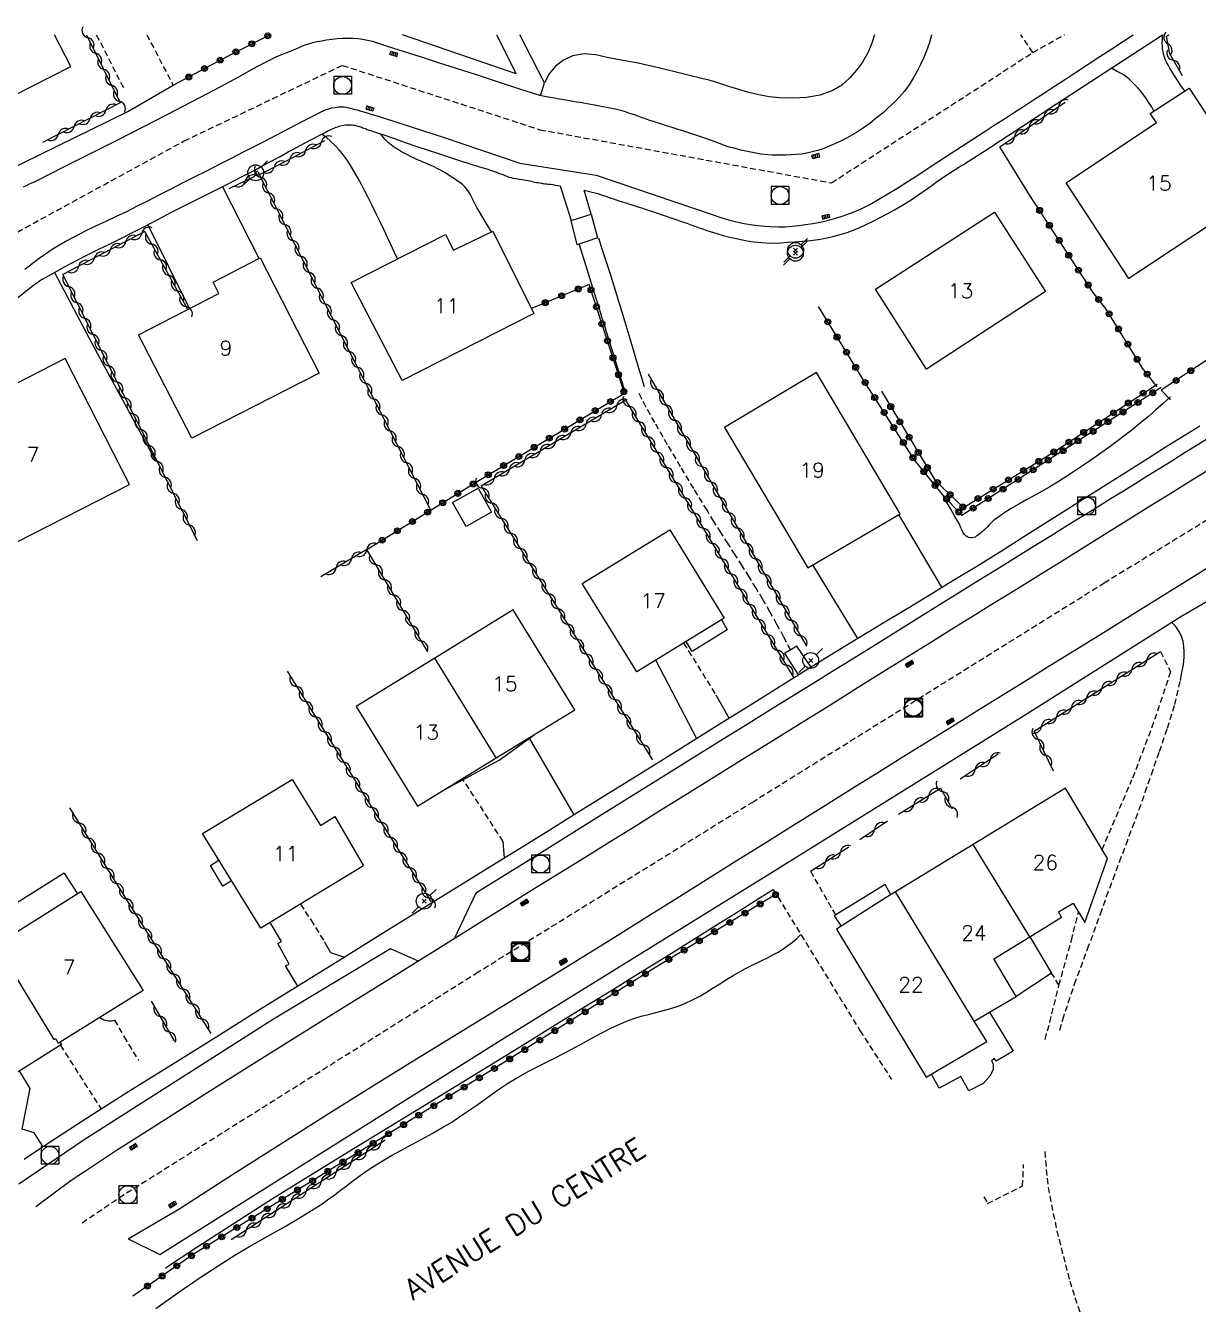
# Model space of a CAD drawing. Header units: millimetres. Extents: x 255999 to 257000, y 144000 to 145001.
# Drawn here: x 256298.5 to 256397.2, y 144893 to 145000.8 of the extents above; entities that cross this region are included whole.
import ezdxf
from ezdxf.enums import TextEntityAlignment as Align

# ---------------------------------------------------------------- set-up
doc = ezdxf.new("R2010")
doc.units = ezdxf.units.MM
doc.linetypes.add('DASHED', pattern=[0.75, 0.5, -0.25])
doc.layers.get('0').update_dxf_attribs({"linetype": 'CONTINUOUS'})
for name, color, linetype in [('W0001', 6, 'DASHED'), ('W0006', 2, 'CONTINUOUS'), ('W0008', 7, 'CONTINUOUS'), ('W0014', 7, 'CONTINUOUS'), ('W0017', 7, 'CONTINUOUS'), ('W0070', 7, 'DASHED'), ('W0071', 7, 'CONTINUOUS'), ('W0101', 7, 'CONTINUOUS'), ('W0104', 1, 'CONTINUOUS'), ('W0105', 7, 'CONTINUOUS'), ('W0112', 1, 'DASHED'), ('W0211', 2, 'CONTINUOUS'), ('W0214', 2, 'CONTINUOUS'), ('W0310', 3, 'CONTINUOUS'), ('W0322', 7, 'CONTINUOUS'), ('W0323', 7, 'CONTINUOUS'), ('W0333', 7, 'CONTINUOUS'), ('W0401', 7, 'CONTINUOUS'), ('W0420', 7, 'CONTINUOUS'), ('W0473', 7, 'CONTINUOUS'), ('W0989', 7, 'CONTINUOUS'), ('W0991', 7, 'CONTINUOUS'), ('W1102', 7, 'CONTINUOUS')]:
    doc.layers.add(name, color=color, linetype=linetype)
doc.styles.get("Standard").update_dxf_attribs({"font": 'romans.shx', "width": 0.85})

# ---------------------------------------------------------------- blocks, each defined once
blk = doc.blocks.new('T420')
for p, q in [((0.75, 0.75), (-0.75, 0.75)), ((-0.75, 0.75), (-0.75, -0.75)), ((0.75, 0.75), (0.75, -0.75)), ((0.75, -0.75), (-0.75, -0.75))]:
    blk.add_line(p, q)
blk.add_ellipse((0, 0), major_axis=(-0.53, 0.53), ratio=1, start_param=3.926991, end_param=10.210176)
blk = doc.blocks.new('T401')
for p, q in [((-0.3, 0.3), (0, 0.3)), ((-0.3, -0.25), (-0.3, 0.3)), ((-0.3, 0.15), (0, 0.15)), ((-0.3, 0), (0, 0)), ((0, 0.3), (0, -0.25)), ((-0.3, -0.15), (0, -0.15)), ((-0.3, -0.25), (-0.3, -0.3)), ((-0.3, -0.3), (0, -0.3)), ((0, -0.3), (0, -0.25))]:
    blk.add_line(p, q)
blk = doc.blocks.new('T473')
for p, q in [((-0.166667, 0.166667), (0.166667, -0.166667)), ((-0.166667, -0.166667), (0.166667, 0.166667)), ((0.500001, 0.500001), (1.000002, 1.000002)), ((-1.000002, -1.000002), (-0.500001, -0.500001))]:
    blk.add_line(p, q)
blk.add_ellipse((0, 0), major_axis=(0.471405, 0.471405), ratio=1, start_param=5.4977871438, end_param=11.780972451)
blk = doc.blocks.new('t310o')
at = {"color": 0, "linetype": 'Continuous'}
for centre, start, end in [((-0.5, 0.38), 216.8699, 323.1304), ((0.5, -0.37), 36.8699, 143.1303)]:
    blk.add_arc(centre, 0.625, start, end, dxfattribs=at)
blk = doc.blocks.new('t323o')
at = {"color": 0, "linetype": 'Continuous'}
for radius in [0.25, 0.15]:
    blk.add_circle((0, 0), radius, dxfattribs=at)
blk = doc.blocks.new('t322o')
at = {"color": 0, "linetype": 'Continuous'}
for radius in [0.25, 0.15]:
    blk.add_circle((0, 0), radius, dxfattribs=at)

msp = doc.modelspace()

# ---------------------------------------------------------------- linework, layer by layer
at = {"layer": 'W0001'}
for points in [[(256303.22, 144899.9), (256306.33, 144902.02), (256336.39, 144920.92), (256359.64, 144935.33), (256389.28, 144953.81), (256421.97, 144973.92), (256432.69, 144979.49), (256449.18, 144985.48), (256467.7, 144991.04), (256482.65, 144995.98), (256491.14, 145000)], [(256383.29, 144998.51), (256382.28, 145000)], [(256383.29, 144998.51), (256385.94, 145000)], [(256256.53, 144956.32), (256265.16, 144963.93), (256288.07, 144975.72), (256296.46, 144982.66), (256311.82, 144991.05), (256325.14, 144997.42), (256341.77, 144992), (256366.32, 144987.52), (256383.29, 144998.51)]]:
    msp.add_lwpolyline(points, dxfattribs=at)
at = {"layer": 'W0006'}
for points in [[(256398.22, 144966.09), (256397.17, 144965.44), (256396.12, 144964.79), (256395.08, 144964.14), (256394.03, 144963.48), (256392.98, 144962.83), (256391.95, 144962.19), (256390.92, 144961.56), (256389.89, 144960.92), (256388.86, 144960.29), (256387.83, 144959.65), (256386.8, 144959.02), (256385.77, 144958.38), (256384.74, 144957.74), (256383.17, 144956.77), (256381.6, 144955.8), (256380.04, 144954.82), (256378.47, 144953.85), (256376.9, 144952.87), (256375.34, 144951.9), (256373.77, 144950.92), (256372.2, 144949.95), (256370.33, 144948.78), (256368.46, 144947.62), (256366.58, 144946.46), (256364.7, 144945.3), (256362.83, 144944.13), (256360.96, 144942.97), (256359.08, 144941.81), (256357.21, 144940.64), (256352, 144937.4), (256346.79, 144934.16), (256341.59, 144930.92), (256336.39, 144927.67)], [(256307.09, 144898.55), (256309.77, 144897.23), (256338.21, 144915.13), (256360.96, 144929.23), (256382.51, 144942.62), (256395.76, 144950.98), (256403.33, 144955.39), (256403.8, 144958.81)], [(256336.39, 144927.67), (256334.55, 144923.83)], [(256329.19, 144923), (256319.33, 144917.07), (256303.39, 144906.91), (256297.9, 144903.17)], [(256331.54, 144921.96), (256329.19, 144923)]]:
    msp.add_lwpolyline(points, dxfattribs=at)
at = {"layer": 'W0008'}
for points in [[(256374.76, 145000), (256374.73, 144999.85), (256374.55, 144999.25), (256374.34, 144998.65), (256374.1, 144998.07), (256373.84, 144997.5), (256373.54, 144996.92), (256373.21, 144996.34), (256372.86, 144995.78), (256372.47, 144995.25), (256372.05, 144994.76), (256371.61, 144994.3), (256371.14, 144993.86), (256370.67, 144993.43), (256370.13, 144992.99), (256369.59, 144992.56), (256369.02, 144992.15), (256368.44, 144991.77), (256367.86, 144991.43), (256367.28, 144991.12), (256366.68, 144990.83), (256366.07, 144990.57), (256365.62, 144990.4), (256365.17, 144990.25), (256364.71, 144990.12), (256364.25, 144990.02), (256363.81, 144989.95), (256363.37, 144989.9), (256362.93, 144989.87), (256362.49, 144989.86), (256362.11, 144989.84), (256361.73, 144989.84), (256361.35, 144989.85), (256360.96, 144989.88), (256360.39, 144989.95), (256359.82, 144990.05), (256359.26, 144990.16), (256358.69, 144990.28), (256358.41, 144990.35), (256358.12, 144990.43), (256357.84, 144990.51), (256357.55, 144990.59)], [(256357.55, 144990.59), (256356.89, 144990.84), (256356.23, 144991.08), (256355.57, 144991.31), (256354.9, 144991.54), (256354.41, 144991.71), (256353.91, 144991.87), (256353.42, 144992.02), (256352.92, 144992.18), (256352.43, 144992.33), (256351.93, 144992.49), (256351.43, 144992.65), (256350.94, 144992.81), (256350.66, 144992.9), (256350.38, 144993), (256350.1, 144993.11), (256349.82, 144993.21), (256349.54, 144993.31), (256349.26, 144993.4), (256348.97, 144993.5), (256348.69, 144993.58), (256348.11, 144993.72), (256347.53, 144993.85), (256346.94, 144993.96), (256346.36, 144994.07), (256346.06, 144994.13), (256345.76, 144994.18), (256345.46, 144994.23), (256345.16, 144994.28), (256344.86, 144994.33), (256344.56, 144994.38), (256344.26, 144994.43), (256343.96, 144994.48), (256343.41, 144994.58), (256342.86, 144994.67), (256342.31, 144994.77), (256341.76, 144994.87)], [(256398.67, 144963.69), (256396.79, 144962.52), (256394.92, 144961.36), (256393.04, 144960.19), (256391.16, 144959.02), (256389.29, 144957.86), (256387.41, 144956.69), (256385.54, 144955.52), (256383.72, 144954.39), (256381.9, 144953.26), (256380.07, 144952.13), (256378.25, 144951.01), (256376.43, 144949.88), (256374.61, 144948.75), (256372.79, 144947.62), (256370.97, 144946.49), (256368.57, 144945), (256366.18, 144943.5), (256363.78, 144942.01), (256361.39, 144940.52), (256358.99, 144939.03), (256356.6, 144937.53), (256354.2, 144936.04), (256351.8, 144934.55), (256349.7, 144933.25), (256347.6, 144931.94), (256345.5, 144930.64), (256343.4, 144929.33), (256341.3, 144928.03), (256339.2, 144926.72), (256337.1, 144925.42), (256335, 144924.11), (256329.7, 144920.81), (256324.4, 144917.51), (256319.1, 144914.2), (256313.82, 144910.88), (256311.25, 144909.25), (256308.69, 144907.63), (256306.13, 144905.99), (256303.59, 144904.32), (256302.29, 144903.46), (256299.34, 144901.24), (256299.34, 144901.24)], [(256307.09, 144898.55), (256311.45, 144901.12), (256315.96, 144904.02), (256320.49, 144906.9), (256323.94, 144909.08), (256327.41, 144911.25), (256330.89, 144913.4), (256334.37, 144915.54), (256337.85, 144917.68), (256341.33, 144919.82), (256344.81, 144921.96), (256348.28, 144924.12), (256350.79, 144925.68), (256353.3, 144927.25), (256355.8, 144928.82), (256358.31, 144930.39), (256360.81, 144931.96), (256363.31, 144933.53), (256365.82, 144935.1), (256368.33, 144936.67), (256370.37, 144937.94), (256372.42, 144939.21), (256374.47, 144940.49), (256376.52, 144941.76), (256378.57, 144943.03), (256380.62, 144944.3), (256382.67, 144945.58), (256384.72, 144946.85), (256388.55, 144949.23), (256392.39, 144951.6), (256396.22, 144953.99), (256400.04, 144956.39)]]:
    msp.add_lwpolyline(points, dxfattribs=at)
at = {"layer": 'W0014'}
for points in [[(256280.15, 145000), (256284.88, 144990.94), (256287.45, 144985.88), (256286.66, 144985.36), (256287.42, 144984.16), (256288.32, 144984.57), (256288.54, 144984.2), (256298.26, 144989.22), (256307.07, 144993.52), (256310.89, 144995.74)], [(256341.76, 144994.87), (256339.99, 144995.45), (256338.21, 144996.03), (256336.44, 144996.61), (256334.67, 144997.18), (256333.24, 144997.64), (256331.81, 144998.11), (256330.38, 144998.57), (256328.94, 144999.02), (256328.52, 144999.15), (256328.1, 144999.29), (256327.68, 144999.42), (256327.25, 144999.52), (256326.84, 144999.59), (256326.43, 144999.64), (256326.02, 144999.68), (256325.61, 144999.69), (256325.15, 144999.68), (256324.7, 144999.65), (256324.24, 144999.6), (256323.79, 144999.54), (256323.4, 144999.47), (256323.02, 144999.4), (256322.63, 144999.32), (256322.26, 144999.21), (256321.97, 144999.11), (256321.7, 144999), (256321.42, 144998.88), (256321.15, 144998.76), (256320.75, 144998.6), (256320.34, 144998.44), (256319.94, 144998.28), (256319.55, 144998.1), (256318.75, 144997.71), (256317.95, 144997.3), (256317.17, 144996.87), (256316.4, 144996.42)], [(256338.13, 145000), (256339.79, 144996.7), (256330.2, 145000)], [(256341.83, 144994.86), (256342.17, 144995.96), (256340.09, 145000)], [(256345.49, 144986.9), (256345.72, 144986.85), (256345.96, 144986.8), (256346.19, 144986.74), (256346.43, 144986.67), (256346.65, 144986.61), (256346.87, 144986.54), (256347.1, 144986.46), (256347.32, 144986.39), (256347.54, 144986.32), (256347.76, 144986.24), (256347.98, 144986.17), (256348.2, 144986.09), (256348.5, 144985.99), (256348.81, 144985.9), (256349.11, 144985.8), (256349.41, 144985.7), (256349.72, 144985.6), (256350.02, 144985.51), (256350.32, 144985.41), (256350.63, 144985.31), (256351.44, 144985.04), (256352.25, 144984.76), (256353.06, 144984.48), (256353.88, 144984.2), (256354.16, 144984.11), (256354.44, 144984.01), (256354.72, 144983.91), (256355, 144983.81), (256355.27, 144983.71), (256355.56, 144983.61), (256355.84, 144983.51), (256356.12, 144983.42), (256356.67, 144983.26), (256357.21, 144983.09), (256357.77, 144982.94), (256358.32, 144982.82), (256358.94, 144982.69), (256359.55, 144982.59), (256360.17, 144982.51), (256360.79, 144982.46), (256361.41, 144982.45), (256362.03, 144982.47), (256362.64, 144982.51), (256363.25, 144982.56), (256363.9, 144982.61), (256364.55, 144982.67), (256365.2, 144982.75), (256365.85, 144982.86), (256366.45, 144983), (256367.05, 144983.16), (256367.65, 144983.34), (256368.23, 144983.55), (256368.78, 144983.78), (256369.32, 144984.03), (256369.85, 144984.29), (256370.38, 144984.57), (256371.03, 144984.92), (256371.68, 144985.28), (256372.32, 144985.65), (256372.95, 144986.04), (256373.32, 144986.29), (256373.69, 144986.54), (256374.06, 144986.79), (256374.42, 144987.05), (256374.78, 144987.31), (256375.15, 144987.57), (256375.51, 144987.82), (256375.88, 144988.07), (256376.27, 144988.33), (256376.67, 144988.58), (256377.06, 144988.83), (256377.45, 144989.08), (256377.85, 144989.32), (256378.24, 144989.57), (256378.64, 144989.82), (256379.03, 144990.07), (256379.31, 144990.25), (256379.59, 144990.44), (256379.87, 144990.62), (256380.15, 144990.81), (256380.43, 144991), (256380.71, 144991.18), (256380.99, 144991.37), (256381.27, 144991.55), (256384.71, 144993.81), (256388.17, 144996.07), (256391.62, 144998.31), (256394.22, 145000)], [(256356.38, 144984.82), (256357.02, 144984.6), (256357.66, 144984.41), (256358.32, 144984.24), (256358.98, 144984.1), (256359.69, 144983.98), (256360.41, 144983.89), (256361.13, 144983.83), (256361.86, 144983.81), (256362.43, 144983.82), (256363.01, 144983.86), (256363.58, 144983.93), (256364.15, 144984.01), (256364.77, 144984.1), (256365.38, 144984.22), (256365.99, 144984.36), (256366.59, 144984.52), (256367.15, 144984.69), (256367.7, 144984.87), (256368.24, 144985.08), (256368.77, 144985.31), (256369.56, 144985.71), (256370.32, 144986.14), (256371.07, 144986.6), (256371.82, 144987.05), (256372.71, 144987.61), (256373.6, 144988.18), (256374.48, 144988.76), (256375.36, 144989.34), (256375.84, 144989.65), (256376.32, 144989.96), (256376.8, 144990.27), (256377.28, 144990.58), (256377.76, 144990.9), (256378.24, 144991.21), (256378.72, 144991.52), (256379.2, 144991.83), (256380.04, 144992.38), (256380.89, 144992.92), (256381.73, 144993.47), (256382.58, 144994.02), (256383.42, 144994.56), (256384.27, 144995.11), (256385.11, 144995.66), (256385.95, 144996.21), (256386.95, 144996.86), (256387.95, 144997.51), (256388.94, 144998.16), (256389.93, 144998.81), (256390.93, 144999.46), (256391.74, 145000)], [(256316.4, 144996.42), (256314.4, 144995.37), (256312.41, 144994.32), (256310.41, 144993.28), (256308.4, 144992.25), (256306.16, 144991.1), (256303.91, 144989.96), (256301.66, 144988.83), (256299.4, 144987.7), (256299.18, 144987.59), (256298.95, 144987.49), (256298.72, 144987.38), (256298.5, 144987.28), (256298.27, 144987.17)], [(256323.48, 144993.57), (256323.6, 144993.63), (256323.73, 144993.68), (256323.86, 144993.73), (256323.99, 144993.77), (256324.26, 144993.83), (256324.53, 144993.88), (256324.81, 144993.92), (256325.09, 144993.93), (256325.28, 144993.92), (256325.46, 144993.89), (256325.65, 144993.85), (256325.83, 144993.81), (256326.11, 144993.74), (256326.38, 144993.66), (256326.65, 144993.58), (256326.93, 144993.5), (256327.23, 144993.41), (256327.54, 144993.32), (256327.85, 144993.23), (256328.15, 144993.14)], [(256301.81, 144982.59), (256302.66, 144983.04), (256303.52, 144983.47), (256304.38, 144983.89), (256305.25, 144984.3), (256306.11, 144984.71), (256306.98, 144985.12), (256307.84, 144985.55), (256308.69, 144985.98), (256309.71, 144986.5), (256310.72, 144987.02), (256311.74, 144987.54), (256312.75, 144988.05), (256313.77, 144988.57), (256314.79, 144989.09), (256315.8, 144989.6), (256316.82, 144990.12), (256318.49, 144990.98), (256320.15, 144991.84), (256321.81, 144992.71), (256323.48, 144993.57)], [(256328.15, 144993.14), (256333.72, 144991.33), (256340.08, 144989.17), (256346.5, 144988.18), (256356.38, 144984.82)], [(256300.89, 144979.97), (256301.81, 144980.47), (256302.75, 144980.97), (256303.69, 144981.45), (256304.64, 144981.92), (256305.59, 144982.39), (256306.54, 144982.86), (256307.48, 144983.34), (256308.42, 144983.82), (256309.59, 144984.44), (256310.76, 144985.04), (256311.94, 144985.64), (256313.11, 144986.23), (256314.29, 144986.83), (256315.47, 144987.42), (256316.64, 144988.03), (256317.82, 144988.63), (256318.51, 144989), (256319.2, 144989.37), (256319.89, 144989.75), (256320.58, 144990.12), (256321.27, 144990.5), (256321.96, 144990.87), (256322.66, 144991.24), (256323.35, 144991.6), (256323.64, 144991.74), (256323.93, 144991.89), (256324.22, 144992.03), (256324.52, 144992.16), (256324.63, 144992.21), (256324.75, 144992.25), (256324.87, 144992.29), (256324.99, 144992.32), (256325.13, 144992.35), (256325.27, 144992.38), (256325.41, 144992.4), (256325.56, 144992.41), (256325.68, 144992.41), (256325.8, 144992.41), (256325.92, 144992.4), (256326.04, 144992.39), (256326.18, 144992.37), (256326.32, 144992.33), (256326.45, 144992.3), (256326.59, 144992.26), (256326.68, 144992.23), (256326.77, 144992.2), (256326.86, 144992.16), (256326.95, 144992.13), (256327.05, 144992.09), (256327.14, 144992.06), (256327.23, 144992.02), (256327.32, 144991.99), (256327.6, 144991.9), (256327.89, 144991.8), (256328.17, 144991.71), (256328.46, 144991.63)], [(256328.46, 144991.63), (256329.44, 144991.28), (256330.42, 144990.93), (256331.4, 144990.59), (256332.38, 144990.26), (256333.14, 144990.01), (256333.9, 144989.76), (256334.66, 144989.52), (256335.42, 144989.27), (256335.74, 144989.17), (256336.05, 144989.08), (256336.37, 144988.98), (256336.68, 144988.88), (256337, 144988.78), (256337.31, 144988.69), (256337.62, 144988.58), (256337.94, 144988.48), (256338.11, 144988.42), (256338.29, 144988.35), (256338.46, 144988.28), (256338.64, 144988.21), (256338.81, 144988.14), (256338.99, 144988.07), (256339.17, 144988.01), (256339.35, 144987.96), (256339.53, 144987.91), (256339.71, 144987.88), (256339.89, 144987.85), (256340.07, 144987.82), (256340.25, 144987.79), (256340.43, 144987.77), (256340.61, 144987.74), (256340.78, 144987.71), (256340.92, 144987.68), (256341.06, 144987.65), (256341.2, 144987.62), (256341.34, 144987.59), (256341.48, 144987.56), (256341.62, 144987.54), (256341.76, 144987.51), (256341.9, 144987.49), (256341.99, 144987.47), (256342.08, 144987.46), (256342.18, 144987.45), (256342.27, 144987.44), (256342.37, 144987.43), (256342.46, 144987.42), (256342.55, 144987.41), (256342.65, 144987.4), (256342.86, 144987.37), (256343.06, 144987.33), (256343.27, 144987.3), (256343.48, 144987.26)], [(256343.48, 144987.26), (256344.42, 144984.36)], [(256346.09, 144984.87), (256345.49, 144986.9)], [(256298.41, 144980.25), (256299.01, 144980.72), (256299.62, 144981.18), (256300.15, 144981.55), (256300.7, 144981.92), (256301.25, 144982.26), (256301.81, 144982.59)], [(256299.88, 144979.42), (256300.89, 144979.97)], [(256297.78, 144977.82), (256298.89, 144978.71), (256299.13, 144978.9), (256299.38, 144979.08), (256299.63, 144979.26), (256299.88, 144979.43)], [(256397.35, 144967.01), (256395.89, 144966.12), (256394.44, 144965.22), (256392.99, 144964.31), (256382.53, 144957.69), (256380.55, 144956.44), (256378.56, 144955.21), (256376.56, 144953.99), (256374.55, 144952.77), (256372.55, 144951.56), (256370.54, 144950.35), (256368.54, 144949.13), (256366.54, 144947.9), (256364.12, 144946.4), (256361.7, 144944.9), (256359.28, 144943.39), (256356.86, 144941.88), (256354.45, 144940.37), (256352.03, 144938.86), (256349.61, 144937.35), (256347.19, 144935.85), (256344.83, 144934.38), (256342.47, 144932.91), (256340.11, 144931.45), (256337.74, 144929.99), (256335.38, 144928.53), (256333.02, 144927.06), (256330.65, 144925.6), (256328.29, 144924.13), (256324.92, 144922.04), (256321.54, 144919.94), (256318.17, 144917.84), (256314.8, 144915.73), (256311.05, 144913.39), (256307.31, 144911.05), (256303.58, 144908.69), (256299.88, 144906.28), (256298.35, 144905.24)], [(256310.25, 144896.11), (256312.96, 144897.92), (256319.26, 144901.95), (256325.63, 144905.88), (256332.03, 144909.78), (256338.41, 144913.69), (256340.74, 144915.14), (256343.07, 144916.58), (256345.4, 144918.02), (256347.74, 144919.46), (256350.07, 144920.9), (256352.4, 144922.35), (256354.73, 144923.8), (256357.06, 144925.25), (256358.15, 144925.93), (256359.24, 144926.62), (256360.33, 144927.31), (256361.42, 144928)]]:
    msp.add_lwpolyline(points, dxfattribs=at)
at = {"layer": 'W0017'}
for points in [[(256396.1, 144995.27), (256395.75, 144995.73), (256395.43, 144996.2), (256395.12, 144996.69), (256394.82, 144997.18), (256394.7, 144997.4), (256394.57, 144997.63), (256394.46, 144997.87), (256394.37, 144998.12), (256394.3, 144998.35), (256394.25, 144998.58), (256394.22, 144998.82), (256394.2, 144999.06), (256394.19, 144999.3), (256394.2, 144999.54), (256394.22, 144999.78), (256394.24, 145000)], [(256393.48, 144993.55), (256393.27, 144993.94), (256393.04, 144994.32), (256392.79, 144994.69), (256392.53, 144995.05), (256392.35, 144995.27), (256392.16, 144995.49), (256391.96, 144995.7), (256391.76, 144995.9), (256391.58, 144996.08), (256391.39, 144996.26), (256391.19, 144996.42), (256390.98, 144996.58), (256390.93, 144996.62), (256390.87, 144996.65), (256390.81, 144996.69), (256390.74, 144996.72), (256390.68, 144996.75), (256390.62, 144996.78), (256390.56, 144996.81), (256390.5, 144996.85), (256390.34, 144996.93), (256390.19, 144997.01), (256390.04, 144997.1), (256389.89, 144997.18)], [(256329.77, 144981.11), (256329.49, 144981.72), (256329.21, 144982.33), (256328.93, 144982.93), (256328.65, 144983.54), (256328.32, 144984.23), (256327.98, 144984.92), (256327.64, 144985.61), (256327.3, 144986.29), (256327.03, 144986.83), (256326.75, 144987.37), (256326.47, 144987.9), (256326.17, 144988.42), (256325.87, 144988.91), (256325.57, 144989.39), (256325.24, 144989.86), (256324.88, 144990.31), (256324.54, 144990.67), (256324.18, 144991.01), (256323.81, 144991.33), (256323.41, 144991.63)], [(256337.69, 144983.39), (256337.38, 144983.9), (256337.08, 144984.41), (256336.77, 144984.93), (256336.47, 144985.44), (256336.35, 144985.66), (256336.23, 144985.89), (256336.12, 144986.11), (256336.01, 144986.34), (256335.89, 144986.56), (256335.76, 144986.78), (256335.61, 144987), (256335.45, 144987.19), (256335.25, 144987.38), (256335.03, 144987.55), (256334.8, 144987.7), (256334.58, 144987.85), (256334.21, 144988.09), (256333.84, 144988.33), (256333.47, 144988.55), (256333.08, 144988.76), (256332.86, 144988.88), (256332.63, 144988.98), (256332.39, 144989.08), (256332.16, 144989.18), (256331.92, 144989.27), (256331.69, 144989.37), (256331.46, 144989.47), (256331.23, 144989.58), (256330.94, 144989.71), (256330.67, 144989.84), (256330.39, 144989.99), (256330.12, 144990.14), (256329.94, 144990.24), (256329.77, 144990.36), (256329.6, 144990.47), (256329.43, 144990.59), (256329.28, 144990.7), (256329.13, 144990.81), (256328.99, 144990.93), (256328.85, 144991.05), (256328.72, 144991.19), (256328.6, 144991.34), (256328.48, 144991.49), (256328.38, 144991.65)], [(256318.12, 144981.14), (256315.05, 144987.22)], [(256312.28, 144976.94), (256308.76, 144984.01)], [(256300.89, 144979.97), (256304.34, 144973.42), (256309.43, 144964.07)], [(256371.98, 144959.57), (256375.6, 144953.45)], [(256368.54, 144949.14), (256364.77, 144955.34)], [(256354.98, 144940.69), (256351.54, 144947.3)], [(256356.58, 144944.39), (256357.7, 144942.39)], [(256344.67, 144934.28), (256340.9, 144940.74)], [(256338.66, 144932.06), (256338.76, 144930.62)], [(256321.4, 144919.85), (256320.35, 144921.56), (256320.66, 144921.71), (256319.7, 144923.45), (256320.01, 144923.61), (256319.05, 144925.21)], [(256323.61, 144923.6), (256324.13, 144922.67), (256325.33, 144922.29)], [(256299.94, 144906.31), (256299.19, 144907.48), (256298.18, 144907.79), (256298.85, 144911.22), (256297.96, 144912.7)]]:
    msp.add_lwpolyline(points, dxfattribs=at)
at = {"layer": 'W0070'}
for points in [[(256362.88, 144948.17), (256362.32, 144949.25), (256361.74, 144950.32), (256361.15, 144951.38), (256360.55, 144952.43), (256359.98, 144953.38), (256359.4, 144954.32), (256358.81, 144955.26), (256358.22, 144956.19), (256357.62, 144957.12), (256357.02, 144958.06), (256356.43, 144958.99), (256355.85, 144959.94), (256354.73, 144961.77), (256353.62, 144963.61), (256352.53, 144965.46), (256351.45, 144967.32), (256351.08, 144967.98), (256350.71, 144968.65), (256350.35, 144969.32), (256350, 144970)], [(256385.57, 144916.15), (256385.8, 144917.03), (256386.8, 144920.02), (256387.9, 144922.98), (256388.98, 144925.93), (256389.5, 144927.4), (256390.04, 144928.87), (256390.59, 144930.33), (256391.14, 144931.79), (256391.69, 144933.25), (256392.23, 144934.72), (256392.76, 144936.19), (256393.27, 144937.67), (256393.95, 144939.62), (256394.63, 144941.59), (256395.24, 144943.57), (256395.71, 144945.6), (256395.79, 144946), (256395.86, 144946.4), (256395.94, 144946.81), (256395.99, 144947.21), (256396.03, 144947.63), (256396.04, 144948.04), (256396.01, 144948.46), (256395.94, 144948.87), (256395.8, 144949.33), (256395.59, 144949.75), (256395.32, 144950.15), (256394.99, 144950.49)], [(256394.37, 144879.75), (256393.38, 144881.21), (256392.42, 144882.68), (256391.49, 144884.18), (256390.59, 144885.69), (256389.84, 144887), (256389.1, 144888.32), (256388.41, 144889.66), (256387.78, 144891.03), (256387.26, 144892.39), (256386.79, 144893.77), (256386.38, 144895.17), (256386.01, 144896.58), (256385.46, 144898.75), (256384.96, 144900.94), (256384.57, 144903.16), (256384.35, 144905.41), (256384.33, 144905.99)]]:
    msp.add_lwpolyline(points, dxfattribs=at)
at = {"layer": 'W0071'}
for points in [[(256345.08, 144982.33), (256348.94, 144969.93)], [(256350.58, 144970.33), (256349.95, 144972.46), (256349.32, 144974.58), (256348.68, 144976.7), (256348.03, 144978.82), (256347.71, 144979.84), (256347.39, 144980.85), (256347.06, 144981.86), (256346.73, 144982.87)]]:
    msp.add_lwpolyline(points, dxfattribs=at)
at = {"layer": 'W0101'}
for points in [[(256287.47, 145000), (256290.24, 144994.45), (256295.98, 144997.28), (256297.3, 144994.79), (256302.26, 144997.33), (256300.89, 145000)], [(256339.53, 144951.56), (256332.92, 144947.48)], [(256338.1, 144939.07), (256344.71, 144943.13), (256339.53, 144951.56)], [(256332.92, 144947.48), (256326.31, 144943.41), (256331.48, 144935), (256338.1, 144939.07)], [(256386.05, 144936.52), (256378.27, 144931.77)], [(256383.02, 144924), (256385.7, 144925.65), (256385.46, 144926.11), (256386.68, 144926.83), (256387.66, 144925.2), (256389.58, 144930.59), (256386.05, 144936.52)], [(256378.27, 144931.77), (256371.72, 144927.78)], [(256296.17, 144923.46), (256303.13, 144927.82), (256308.36, 144919.48)], [(256371.72, 144927.78), (256370.94, 144927.3), (256366.75, 144924.64)], [(256301.37, 144915.13), (256301.5, 144914.93), (256295.14, 144910.93), (256289.57, 144919.77), (256295.94, 144923.86), (256296.17, 144923.46)], [(256366.75, 144924.64), (256374.3, 144912.17), (256379.41, 144915.18), (256378.36, 144916.9)], [(256378.36, 144916.9), (256381.87, 144918.98), (256380, 144922.14), (256383.02, 144924)], [(256308.36, 144919.48), (256301.37, 144915.13)]]:
    msp.add_lwpolyline(points, dxfattribs=at)
for points in [[(256402.24, 144986.65), (256391.38, 144979.47), (256386.09, 144987.53), (256393.71, 144992.6), (256393.18, 144993.35), (256396.45, 144995.51)], [(256384.36, 144978.37), (256374.33, 144971.81), (256370.03, 144978.56), (256380.06, 144985.06)], [(256341.27, 144976.51), (256330.17, 144970.88), (256325.87, 144979.13), (256333.82, 144983.16), (256334.5, 144981.85), (256337.8, 144983.44), (256341.27, 144976.51)], [(256318.23, 144981.19), (256323.2, 144971.49), (256312.45, 144966.02), (256307.97, 144974.72), (256314.73, 144978.21), (256314.27, 144979.16)], [(256301.81, 144972.71), (256294.43, 144968.95), (256294.94, 144968.01), (256294.94, 144968.01), (256291.42, 144966.24), (256296.39, 144956.57), (256307.22, 144962.12)], [(256365.08, 144971.55), (256357.31, 144966.91), (256364.33, 144955.09), (256372.11, 144959.65)], [(256357.28, 144950.86), (256349.95, 144946.32), (256345.33, 144953.77), (256352.71, 144958.3), (256357.28, 144950.86)], [(256326.93, 144929.98), (256318.27, 144924.74), (256313.35, 144932.7), (256320.92, 144937.26), (256323.29, 144933.38), (256324.51, 144934.14)]]:
    msp.add_lwpolyline(points, close=True, dxfattribs=at)
at = {"layer": 'W0104'}
msp.add_lwpolyline([(256336.58, 144961.8), (256337.71, 144959.77), (256335.56, 144958.57), (256334.42, 144960.6), (256336.58, 144961.8)], close=True, dxfattribs=at)
for points in [[(256357.07, 144950.73), (256357.54, 144949.87), (256354.59, 144948.04), (256354.09, 144948.88)], [(256333.78, 144936.42), (256338.35, 144938.87), (256341.28, 144941.02)], [(256315.8, 144928.73), (256315.08, 144928.27), (256314.03, 144930.01), (256314.73, 144930.47)], [(256301.72, 144929.36), (256294.85, 144925.07), (256295.72, 144923.72)], [(256301.72, 144929.36), (256302.83, 144927.63)], [(256371.34, 144927.54), (256370.86, 144928.41), (256366.55, 144925.78), (256367.14, 144924.89)], [(256383.02, 144924), (256384.87, 144920.94), (256381.87, 144918.98)], [(256379.64, 144917.65), (256381.62, 144914.36), (256380.21, 144913.53), (256380.07, 144913.74), (256379.8, 144913.56), (256379.95, 144913.29), (256379.95, 144912.83), (256379.82, 144912.56)], [(256377.76, 144911.27), (256377.23, 144912.23), (256375.41, 144911.25), (256374.76, 144912.44)], [(256379.82, 144912.56), (256379.67, 144912.25), (256379.39, 144911.95), (256379.1, 144911.64), (256377.89, 144911.03), (256377.76, 144911.27)]]:
    msp.add_lwpolyline(points, dxfattribs=at)
at = {"layer": 'W0105'}
msp.add_lwpolyline([(256344.42, 144984.36), (256346.09, 144984.87), (256346.63, 144982.88), (256344.91, 144982.31)], close=True, dxfattribs=at)
msp.add_lwpolyline([(256364.63, 144946.71), (256363.42, 144948.49), (256362.36, 144947.88), (256363.56, 144946.05)], dxfattribs=at)
at = {"layer": 'W0112'}
for points in [[(256304.42, 145000), (256306.74, 144995.46)], [(256308.67, 145000), (256309.02, 144999.33), (256310.89, 144995.74)], [(256353.88, 144948.75), (256356.58, 144944.39)], [(256394.03, 144948.04), (256394.88, 144946.33), (256393.46, 144942.05), (256391.63, 144937.23)], [(256338.66, 144932.06), (256335.31, 144937.24)], [(256389.12, 144931.35), (256391.63, 144937.23)], [(256364.57, 144929.52), (256366.66, 144925.85)], [(256361.42, 144928), (256365.01, 144922.16), (256368.73, 144916.1), (256371.39, 144911.98)], [(256321.61, 144926.76), (256322.49, 144925.42), (256323.61, 144923.6)], [(256385.49, 144919.92), (256386.53, 144923.7), (256387.13, 144926.07)], [(256385.49, 144919.92), (256384.87, 144920.94)], [(256384.32, 144915.36), (256384.71, 144916.79), (256385.49, 144919.92)], [(256304.72, 144917.21), (256305.06, 144917.01), (256305.45, 144916.92), (256305.67, 144916.93), (256305.94, 144916.98), (256306.75, 144915.59), (256307.96, 144913.59)], [(256301.39, 144914.86), (256304.85, 144909.45)], [(256379.15, 144902.1), (256379.48, 144901.53), (256382.43, 144903.01), (256382.51, 144904.82)]]:
    msp.add_lwpolyline(points, dxfattribs=at)
at = {"layer": 'W0211'}
for points in [[(256369.94, 145000), (256369.73, 144999.3), (256369.38, 144998.48), (256368.95, 144997.7), (256368.44, 144997), (256367.86, 144996.34), (256367.2, 144995.76), (256366.44, 144995.3), (256365.36, 144994.91), (256364.22, 144994.71), (256363.09, 144994.65), (256361.96, 144994.69), (256361.08, 144994.77), (256360.21, 144994.93), (256359.36, 144995.14), (256358.52, 144995.38), (256357.69, 144995.65), (256356.85, 144995.91), (256356.02, 144996.16), (256355.17, 144996.38), (256353.47, 144996.79), (256351.77, 144997.21), (256350.05, 144997.59), (256348.32, 144997.9), (256347.43, 144998.09), (256346.49, 144998.31), (256345.5, 144998.4), (256344.52, 144998.23), (256343.76, 144997.87), (256343.1, 144997.35), (256342.56, 144996.7), (256342.17, 144995.96)], [(256394.88, 144969.49), (256394.27, 144968.93), (256393.65, 144968.39), (256393.03, 144967.85), (256392.39, 144967.32), (256391.73, 144966.78), (256391.05, 144966.25), (256390.37, 144965.73), (256389.68, 144965.22), (256388.62, 144964.47), (256387.55, 144963.73), (256386.47, 144963.01), (256385.37, 144962.31), (256384.73, 144961.92), (256384.08, 144961.54), (256383.43, 144961.18), (256382.77, 144960.83), (256382.12, 144960.46), (256381.47, 144960.08), (256380.84, 144959.68), (256380.22, 144959.25), (256380.01, 144959.09), (256379.81, 144958.9), (256379.62, 144958.71), (256379.43, 144958.52), (256379.24, 144958.33), (256379.05, 144958.14), (256378.84, 144957.97), (256378.62, 144957.81), (256378.52, 144957.75), (256378.42, 144957.68), (256378.31, 144957.63), (256378.19, 144957.61), (256378.04, 144957.62), (256377.9, 144957.65), (256377.76, 144957.71), (256377.64, 144957.79), (256377.53, 144957.89), (256377.44, 144958.01), (256377.36, 144958.14), (256377.3, 144958.28), (256377.24, 144958.41), (256377.19, 144958.54), (256377.13, 144958.68), (256377.07, 144958.81), (256376.72, 144959.42), (256376.37, 144960.03), (256376.03, 144960.64), (256375.68, 144961.26)], [(256394.1, 144970.05), (256394.88, 144969.25)]]:
    msp.add_lwpolyline(points, dxfattribs=at)
at = {"layer": 'W0214'}
msp.add_lwpolyline([(256309.42, 144892.68), (256311.28, 144894), (256313.16, 144895.29), (256315.07, 144896.54), (256316.09, 144897.18), (256317.12, 144897.8), (256318.17, 144898.4), (256319.21, 144898.99), (256320.26, 144899.58), (256321.3, 144900.19), (256322.33, 144900.81), (256323.35, 144901.46), (256323.89, 144901.83), (256324.43, 144902.22), (256324.96, 144902.62), (256325.48, 144903.02), (256326, 144903.42), (256326.53, 144903.82), (256327.07, 144904.2), (256327.62, 144904.57), (256328.44, 144905.08), (256329.28, 144905.57), (256330.13, 144906.04), (256330.98, 144906.5), (256331.84, 144906.96), (256332.69, 144907.42), (256333.53, 144907.9), (256334.36, 144908.4), (256335.04, 144908.85), (256335.72, 144909.3), (256336.38, 144909.77), (256337.05, 144910.25), (256337.71, 144910.72), (256338.38, 144911.19), (256339.06, 144911.64), (256339.75, 144912.07), (256340.78, 144912.65), (256341.82, 144913.19), (256342.88, 144913.71), (256343.93, 144914.25), (256345.2, 144914.93), (256346.47, 144915.63), (256347.75, 144916.3), (256349.07, 144916.89), (256349.68, 144917.12), (256350.3, 144917.31), (256350.93, 144917.47), (256351.55, 144917.63), (256352.18, 144917.79), (256352.81, 144917.96), (256353.43, 144918.16), (256354.03, 144918.4), (256354.64, 144918.69), (256355.23, 144919), (256355.8, 144919.34), (256356.37, 144919.69), (256356.93, 144920.05), (256357.49, 144920.4), (256358.06, 144920.75), (256358.64, 144921.08), (256359.09, 144921.32), (256359.55, 144921.55), (256360.01, 144921.78), (256360.47, 144922), (256360.93, 144922.23), (256361.38, 144922.47), (256361.83, 144922.72), (256362.27, 144922.99), (256362.66, 144923.27), (256363.04, 144923.56), (256363.41, 144923.87), (256363.76, 144924.2)], dxfattribs=at)
at = {"layer": 'W0310'}
for points in [[(256303.59, 145000), (256306.43, 144994.25), (256299.88, 144990.92)], [(256395.89, 144996.54), (256394.82, 144998.38), (256394.55, 144999.88), (256394.77, 145000)], [(256380.5, 144990.55), (256386.01, 144994.32)], [(256318.05, 144988.17), (256320.5, 144989.41), (256323.67, 144991.1)], [(256315.62, 144987.04), (256317.78, 144988.07)], [(256332.59, 144959.95), (256325.81, 144973.2), (256318.05, 144988.41)], [(256312.12, 144976.86), (256308.51, 144983.41), (256301.6, 144979.79)], [(256312.93, 144957.35), (256301.6, 144979.79)], [(256350.88, 144971.39), (256364.23, 144948.48)], [(256363.2, 144945.82), (256349.02, 144969.2), (256336.82, 144961.98), (256351.26, 144938.91)], [(256332.34, 144948), (256327.21, 144956.63), (256323.32, 144954.32)], [(256385.03, 144937.95), (256383.39, 144941.33), (256394.03, 144948.04)], [(256320.49, 144946.37), (256327.42, 144935.21), (256332.58, 144926.99)], [(256380.38, 144939.38), (256377.17, 144937.29)], [(256371.98, 144934.34), (256375.51, 144936.53), (256376.49, 144934.77)], [(256314.1, 144915.85), (256307, 144927.13), (256302.2, 144934.86)], [(256368.71, 144932.21), (256371.06, 144933.77)], [(256364.57, 144929.52), (256367.8, 144931.57)], [(256311, 144915.24), (256309.07, 144918.59)], [(256328.75, 144906.86), (256315.79, 144898.48)]]:
    msp.add_lwpolyline(points, dxfattribs=at)
at = {"layer": 'W0322'}
for points in [[(256426.69, 144989.66), (256421.93, 144986.16), (256410.55, 144979.9), (256409.77, 144980.64), (256404.26, 144976.75), (256394.1, 144970.05)], [(256361.67, 144927.59), (256351.36, 144921.32)], [(256351.36, 144921.32), (256338.43, 144913.21), (256312.66, 144897.3), (256307.5, 144893.73)]]:
    msp.add_lwpolyline(points, dxfattribs=at)
at = {"layer": 'W0323'}
for points in [[(256310.89, 144995.74), (256315.91, 144998.43), (256319.04, 145000)], [(256393.75, 144970.33), (256392.53, 144971.9), (256389.46, 144976.89), (256388.37, 144978.28), (256383.04, 144986.45)], [(256327.21, 144956.63), (256336.5, 144962.37), (256348.89, 144969.8), (256345.93, 144978.96), (256341.06, 144976.94)], [(256394.1, 144970.29), (256383.79, 144963.65), (256377.32, 144959.51), (256375.68, 144961.26), (256373.28, 144964.22), (256369.09, 144970.81), (256365.23, 144977.09)], [(256370.55, 144969.96), (256375.06, 144962.45), (256377.44, 144960.17), (256385.03, 144964.83), (256393.75, 144970.57)]]:
    msp.add_lwpolyline(points, dxfattribs=at)
at = {"layer": 'W0333'}
msp.add_lwpolyline([(256383.04, 144986.45), (256380.5, 144990.55)], dxfattribs=at)
at = {"layer": 'W1102'}
for points in [[(256338.1, 144939.07), (256332.92, 144947.48)], [(256383.02, 144924), (256378.27, 144931.77)], [(256378.36, 144916.9), (256371.72, 144927.78)], [(256296.17, 144923.46), (256295.98, 144923.29), (256300.85, 144915.36), (256300.99, 144915.43), (256301.22, 144915.05), (256301.37, 144915.13)]]:
    msp.add_lwpolyline(points, dxfattribs=at)

# ---------------------------------------------------------------- block references
at = {"layer": 'W0310'}
for p, rotation in [((256303.71, 144999.76), 296.3112299582056), ((256304.37, 144998.42), 296.3112299582056), ((256394.67, 144999.24), 100.2913825329937), ((256395.13, 144997.84), 120.0230465017124), ((256305.04, 144997.07), 296.3112299582056), ((256305.7, 144995.73), 296.3112299582056), ((256306.36, 144994.38), 296.3112299582056), ((256305.23, 144993.64), 206.9101393065449), ((256385.45, 144993.93), 34.33712737819006), ((256302.55, 144992.28), 206.9101393065449), ((256303.89, 144992.96), 206.9101393065449), ((256382.98, 144992.24), 34.33712737819006), ((256384.21, 144993.09), 34.33712737819006), ((256301.21, 144991.6), 206.9101393065449), ((256381.74, 144991.4), 34.33712737819006), ((256322.05, 144990.24), 28.0528262988926), ((256323.37, 144990.94), 28.0528262988926), ((256320.73, 144989.53), 28.0528262988926), ((256318.26, 144988), 117.0078575286545), ((256319.39, 144988.85), 26.95786623342223), ((256316.97, 144987.68), 25.46437232786086), ((256318.94, 144986.67), 117.0078575286545), ((256319.62, 144985.33), 117.0078575286545), ((256320.31, 144983.99), 117.0078575286545), ((256306.91, 144982.58), 207.715414238521), ((256308.24, 144983.27), 207.715414238521), ((256309.09, 144982.36), 118.8631871146821), ((256320.99, 144982.66), 117.0078575286545), ((256305.59, 144981.88), 207.715414238521), ((256309.81, 144981.04), 118.8631871146821), ((256321.67, 144981.32), 117.0078575286545), ((256302.93, 144980.48), 207.715414238521), ((256304.26, 144981.18), 207.715414238521), ((256322.35, 144979.98), 117.0078575286545), ((256310.53, 144979.73), 118.8631871146821), ((256302.11, 144978.78), 116.7890286201064), ((256311.26, 144978.42), 118.8631871146821), ((256323.03, 144978.65), 117.0078575286545), ((256302.79, 144977.44), 116.7890286201064), ((256311.98, 144977.1), 118.8631871146821), ((256323.71, 144977.31), 117.0078575286545), ((256303.46, 144976.1), 116.7890286201064), ((256324.39, 144975.98), 117.0078575286545), ((256304.14, 144974.76), 116.7890286201064), ((256325.07, 144974.64), 117.0078575286545), ((256304.82, 144973.42), 116.7890286201064), ((256325.75, 144973.3), 117.0078575286545), ((256305.49, 144972.08), 116.7890286201064), ((256326.44, 144971.97), 117.0969869742278), ((256306.17, 144970.74), 116.7890286201064), ((256327.12, 144970.63), 117.0969869742278), ((256306.85, 144969.4), 116.7890286201064), ((256327.8, 144969.3), 117.0969869742278), ((256351.64, 144970.1), 300.2166173248691), ((256348.25, 144968.74), 210.6157658282668), ((256349.33, 144968.68), 121.2375702620858), ((256352.39, 144968.8), 300.2166173248691), ((256307.52, 144968.06), 116.7890286201064), ((256328.49, 144967.96), 117.0969869742278), ((256346.96, 144967.98), 210.6157658282668), ((256350.11, 144967.4), 121.2375702620858), ((256353.15, 144967.5), 300.2166173248691), ((256308.2, 144966.73), 116.7890286201064), ((256329.17, 144966.63), 117.0969869742278), ((256344.37, 144966.45), 210.6157658282668), ((256345.67, 144967.22), 210.6157658282668), ((256350.89, 144966.12), 121.2375702620858), ((256353.9, 144966.21), 300.2166173248691), ((256308.87, 144965.39), 116.7890286201064), ((256329.85, 144965.29), 117.0969869742278), ((256343.08, 144965.69), 210.6157658282668), ((256354.66, 144964.91), 300.2166173248691), ((256309.55, 144964.05), 116.7890286201064), ((256330.54, 144963.96), 117.0969869742278), ((256340.5, 144964.16), 210.6157658282668), ((256341.79, 144964.93), 210.6157658282668), ((256351.66, 144964.83), 121.2375702620858), ((256339.21, 144963.4), 210.6157658282668), ((256352.44, 144963.55), 121.2375702620858), ((256355.41, 144963.61), 300.2166173248691), ((256310.23, 144962.71), 116.7890286201064), ((256331.22, 144962.62), 117.0969869742278), ((256336.93, 144961.8), 302.0475546149649), ((256337.92, 144962.63), 210.6157658282668), ((256353.22, 144962.27), 121.2375702620858), ((256356.17, 144962.32), 300.2166173248691), ((256310.9, 144961.37), 116.7890286201064), ((256331.9, 144961.28), 117.0969869742278), ((256354, 144960.99), 121.2375702620858), ((256356.92, 144961.02), 300.2166173248691), ((256311.58, 144960.03), 116.7890286201064), ((256337.73, 144960.52), 302.0475546149649), ((256354.78, 144959.7), 121.2375702620858), ((256357.68, 144959.73), 300.2166173248691), ((256312.25, 144958.69), 116.7890286201064), ((256338.53, 144959.25), 302.0475546149649), ((256358.43, 144958.43), 300.2166173248691), ((256339.32, 144957.98), 302.0475546149649), ((256355.55, 144958.42), 121.2375702620858), ((256327.19, 144956.61), 210.6203232254145), ((256340.12, 144956.71), 302.0475546149649), ((256356.33, 144957.14), 121.2375702620858), ((256359.19, 144957.13), 300.2166173248691), ((256325.9, 144955.85), 210.6203232254145), ((256327.97, 144955.36), 120.7023305025713), ((256340.91, 144955.44), 302.0475546149649), ((256357.11, 144955.86), 121.2375702620858), ((256359.94, 144955.84), 300.2166173248691), ((256324.61, 144955.09), 210.6203232254145), ((256341.71, 144954.17), 302.0475546149649), ((256357.89, 144954.57), 121.2375702620858), ((256360.7, 144954.54), 300.2166173248691), ((256328.73, 144954.07), 120.7023305025713), ((256358.67, 144953.29), 121.2375702620858), ((256361.45, 144953.25), 300.2166173248691), ((256329.5, 144952.78), 120.7023305025713), ((256342.51, 144952.9), 302.0475546149649), ((256359.44, 144952.01), 121.2375702620858), ((256330.26, 144951.49), 120.7023305025713), ((256343.3, 144951.62), 302.0475546149649), ((256362.21, 144951.95), 300.2166173248691), ((256331.03, 144950.2), 120.7023305025713), ((256344.1, 144950.35), 302.0475546149649), ((256360.22, 144950.73), 121.2375702620858), ((256362.96, 144950.65), 300.2166173248691), ((256331.8, 144948.91), 120.7023305025713), ((256344.89, 144949.08), 302.0475546149649), ((256361, 144949.44), 121.2375702620858), ((256363.72, 144949.36), 300.2166173248691), ((256345.69, 144947.81), 302.0475546149649), ((256361.78, 144948.16), 121.2375702620858), ((256362.56, 144946.88), 121.2375702620858), ((256392.9, 144947.33), 32.2187096131237), ((256346.49, 144946.54), 302.0475546149649), ((256391.63, 144946.53), 32.2187096131237), ((256321.28, 144945.09), 301.8576050597836), ((256347.28, 144945.27), 302.0475546149649), ((256389.09, 144944.93), 32.2187096131237), ((256390.36, 144945.73), 32.2187096131237), ((256322.07, 144943.82), 301.8576050597836), ((256348.08, 144944), 302.0475546149649), ((256387.82, 144944.13), 32.2187096131237), ((256322.87, 144942.54), 301.8576050597836), ((256348.87, 144942.72), 302.0475546149649), ((256385.28, 144942.53), 32.2187096131237), ((256386.55, 144943.33), 32.2187096131237), ((256323.66, 144941.27), 301.8576050597836), ((256349.67, 144941.45), 302.0475546149649), ((256384.01, 144941.73), 32.2187096131237), ((256350.47, 144940.18), 302.0475546149649), ((256383.72, 144940.65), 115.992317013659), ((256324.45, 144939.99), 301.8576050597836), ((256384.38, 144939.3), 115.992317013659), ((256325.24, 144938.72), 301.8576050597836), ((256379.69, 144938.93), 212.9636348241108), ((256326.03, 144937.45), 301.8576050597836), ((256378.43, 144938.11), 212.9636348241108), ((256326.82, 144936.17), 301.8576050597836), ((256375.68, 144936.23), 299.1595311927738), ((256327.62, 144934.9), 302.1191892297612), ((256373.26, 144935.13), 31.7773473267183), ((256374.53, 144935.92), 31.7773473267183), ((256376.41, 144934.92), 299.1595311927738), ((256302.99, 144933.59), 121.8130437090363), ((256328.42, 144933.63), 302.1191892297612), ((256369.96, 144933.04), 33.56046478432627), ((256303.78, 144932.31), 121.8130437090363), ((256329.21, 144932.36), 302.1191892297612), ((256304.57, 144931.04), 121.8130437090363), ((256330.01, 144931.09), 302.1191892297612), ((256367.1, 144931.13), 32.37482368428142), ((256305.36, 144929.76), 121.8130437090363), ((256330.81, 144929.82), 302.1191892297612), ((256365.84, 144930.32), 32.37482368428142), ((256306.16, 144928.49), 121.8130437090363), ((256331.61, 144928.55), 302.1191892297612), ((256306.95, 144927.21), 121.8130437090363), ((256332.4, 144927.28), 302.1191892297612), ((256307.74, 144925.94), 122.1889980728667), ((256308.54, 144924.67), 122.1889980728667), ((256309.34, 144923.41), 122.1889980728667), ((256310.14, 144922.14), 122.1889980728667), ((256310.94, 144920.87), 122.1889980728667), ((256311.74, 144919.6), 122.1889980728667), ((256312.54, 144918.33), 122.1889980728667), ((256309.82, 144917.29), 120.0274767711922), ((256313.34, 144917.06), 122.1889980728667), ((256310.57, 144915.99), 120.0274767711922), ((256328.38, 144906.63), 212.8748173387253), ((256325.87, 144905), 212.8748173387253), ((256327.13, 144905.81), 212.8748173387253), ((256324.61, 144904.18), 212.8748173387253), ((256323.35, 144903.37), 212.8748173387253), ((256320.83, 144901.74), 212.8748173387253), ((256322.09, 144902.56), 212.8748173387253), ((256319.57, 144900.93), 212.8748173387253), ((256318.31, 144900.11), 212.8748173387253), ((256317.05, 144899.3), 212.8748173387253)]:
    msp.add_blockref('t310o', p, dxfattribs=dict(at, rotation=rotation))
at = {"layer": 'W0322'}
for p, rotation in [((256396.6, 144971.7), 213.4028926702809), ((256395.35, 144970.87), 213.4028926702809), ((256360.33, 144926.77), 211.2934366431026), ((256361.61, 144927.55), 211.2934366431026), ((256359.05, 144925.99), 211.2934366431026), ((256357.77, 144925.21), 211.2934366431026), ((256355.2, 144923.66), 211.2934366431026), ((256356.48, 144924.44), 211.2934366431026), ((256353.92, 144922.88), 211.2934366431026), ((256352.64, 144922.1), 211.2934366431026), ((256350.66, 144920.88), 212.1092490056478), ((256348.12, 144919.29), 212.1092490056478), ((256349.39, 144920.08), 212.1092490056478), ((256346.85, 144918.49), 212.1092490056478), ((256345.58, 144917.69), 212.1092490056478), ((256343.04, 144916.1), 212.1092490056478), ((256344.31, 144916.9), 212.1092490056478), ((256341.77, 144915.3), 212.1092490056478), ((256340.5, 144914.5), 212.1092490056478), ((256337.95, 144912.91), 211.6977368207622), ((256339.23, 144913.71), 212.1092490056478), ((256336.68, 144912.12), 211.6977368207622), ((256335.4, 144911.34), 211.6977368207622), ((256332.85, 144909.76), 211.6977368207622), ((256334.12, 144910.55), 211.6977368207622), ((256331.57, 144908.97), 211.6977368207622), ((256329.02, 144907.4), 211.6977368207622), ((256330.3, 144908.18), 211.6977368207622), ((256327.74, 144906.61), 211.6977368207622), ((256326.47, 144905.82), 211.6977368207622), ((256323.91, 144904.24), 211.6977368207622), ((256325.19, 144905.03), 211.6977368207622), ((256322.64, 144903.45), 211.6977368207622), ((256321.36, 144902.67), 211.6977368207622), ((256318.81, 144901.09), 211.6977368207622), ((256320.09, 144901.88), 211.6977368207622), ((256317.53, 144900.3), 211.6977368207622), ((256316.26, 144899.51), 211.6977368207622), ((256313.7, 144897.94), 211.6977368207622), ((256314.98, 144898.73), 211.6977368207622), ((256312.44, 144897.14), 214.653016224951), ((256311.2, 144896.28), 214.653016224951), ((256308.73, 144894.58), 214.653016224951), ((256309.97, 144895.43), 214.653016224951)]:
    msp.add_blockref('t322o', p, dxfattribs=dict(at, rotation=rotation))
at = {"layer": 'W0323'}
for p, rotation in [((256317.52, 144999.24), 26.65065462155155), ((256318.86, 144999.91), 26.65065462155155), ((256314.85, 144997.86), 28.1896766318987), ((256316.18, 144998.56), 26.65065462155155), ((256313.53, 144997.15), 28.1896766318987), ((256312.21, 144996.44), 28.1896766318987), ((256383.86, 144985.2), 123.0809767269646), ((256384.68, 144983.94), 123.0809767269646), ((256385.5, 144982.68), 123.0809767269646), ((256386.31, 144981.42), 123.0809767269646), ((256387.13, 144980.17), 123.0809767269646), ((256345, 144978.58), 202.4946485422091), ((256346.08, 144978.5), 107.8721178267468), ((256387.95, 144978.91), 123.0809767269646), ((256342.23, 144977.43), 202.4946485422091), ((256343.61, 144978), 202.4946485422091), ((256388.83, 144977.69), 128.421562998591), ((256346.54, 144977.07), 107.8721178267468), ((256389.71, 144976.49), 121.5780119627712), ((256347, 144975.64), 107.8721178267468), ((256366.02, 144975.81), 121.5468486219134), ((256347.47, 144974.21), 107.8721178267468), ((256366.8, 144974.53), 121.5468486219134), ((256390.5, 144975.21), 121.5780119627712), ((256367.59, 144973.26), 121.5468486219134), ((256391.28, 144973.93), 121.5780119627712), ((256347.93, 144972.79), 107.8721178267468), ((256392.07, 144972.65), 121.5780119627712), ((256348.39, 144971.36), 107.8721178267468), ((256368.37, 144971.98), 121.5468486219134), ((256392.91, 144971.41), 127.6508682213317), ((256348.85, 144969.93), 107.8721178267468), ((256369.16, 144970.7), 122.4599479029414), ((256347.72, 144969.1), 30.96239629807733), ((256369.97, 144969.43), 122.4599479029414), ((256391.33, 144968.97), 33.34601686884606), ((256392.14, 144969.02), 212.7728329715598), ((256392.58, 144969.8), 33.34601686884606), ((256393.4, 144969.84), 212.7728329715598), ((256346.43, 144968.33), 30.96239629807733), ((256370.77, 144968.17), 122.4599479029414), ((256371.32, 144968.67), 301.0299762324906), ((256390.08, 144968.15), 33.34601686884606), ((256390.88, 144968.21), 212.7728329715598), ((256343.86, 144966.78), 30.96239629807733), ((256345.15, 144967.56), 30.96239629807733), ((256371.58, 144966.9), 122.4599479029414), ((256372.09, 144967.39), 301.0299762324906), ((256388.82, 144967.32), 33.34601686884606), ((256389.62, 144967.4), 212.7728329715598), ((256342.57, 144966.01), 30.96239629807733), ((256372.38, 144965.64), 122.4599479029414), ((256372.87, 144966.1), 301.0299762324906), ((256386.32, 144965.67), 33.34601686884606), ((256387.09, 144965.78), 212.7728329715598), ((256387.57, 144966.5), 33.34601686884606), ((256388.36, 144966.59), 212.7728329715598), ((256340, 144964.47), 30.96239629807733), ((256341.29, 144965.24), 30.96239629807733), ((256373.64, 144964.81), 301.0299762324906), ((256385.06, 144964.85), 33.34601686884606), ((256385.83, 144964.96), 212.7728329715598), ((256338.72, 144963.7), 30.96239629807733), ((256373.19, 144964.37), 122.4599479029414), ((256374.41, 144963.53), 301.0299762324906), ((256383.79, 144964.06), 31.53204987806514), ((256384.57, 144964.15), 212.7728329715598), ((256337.43, 144962.93), 30.96239629807733), ((256374.11, 144963.19), 128.9698422412288), ((256381.23, 144962.5), 31.53204987806514), ((256382.05, 144962.53), 212.617734347975), ((256382.51, 144963.28), 31.53204987806514), ((256383.31, 144963.34), 212.617734347975), ((256334.87, 144961.36), 31.73163946878161), ((256336.15, 144962.15), 31.73163946878161), ((256375.06, 144962.03), 128.9698422412288), ((256375.24, 144962.28), 316.1671340680252), ((256376.32, 144961.25), 316.1671340680252), ((256379.95, 144961.71), 31.53204987806514), ((256380.78, 144961.72), 212.617734347975), ((256333.59, 144960.57), 31.73163946878161), ((256376.03, 144960.89), 133.175264908907), ((256377.4, 144960.21), 316.1671340680252), ((256378.67, 144960.93), 31.53204987806514), ((256379.52, 144960.92), 212.617734347975), ((256332.32, 144959.78), 31.73163946878161), ((256377.05, 144959.79), 133.175264908907), ((256378.26, 144960.11), 212.617734347975), ((256329.77, 144958.2), 31.73163946878161), ((256331.04, 144958.99), 31.73163946878161), ((256328.49, 144957.42), 31.73163946878161)]:
    msp.add_blockref('t323o', p, dxfattribs=dict(at, rotation=rotation))
at = {"layer": 'W0401'}
for p, rotation in [((256329.52, 144998.53), 72.63514493696769), ((256327.41, 144993.63), 253.7288749679074), ((256364.97, 144989.92), 105.3810389124897), ((256365.88, 144984.53), 283.6252959839701), ((256372.82, 144947.11), 121.84081126498), ((256372.85, 144947.16), 121.84081126498), ((256376.39, 144942.02), 301.8101760453197), ((256376.42, 144942.05), 301.8101760453197), ((256340.39, 144927), 121.8490074919841), ((256340.43, 144927.02), 121.8472316427999), ((256343.81, 144921.75), 301.6967880749083), ((256343.82, 144921.83), 301.6967880749083), ((256307.46, 144906.44), 122.6882738164385), ((256310.91, 144901.31), 302.9558651465085)]:
    msp.add_blockref('T401', p, dxfattribs=dict(at, rotation=rotation))
at = {"layer": 'W0420'}
for p in [(256325.16, 144995.73), (256362, 144986.45), (256387.8, 144960.3), (256373.22, 144943.27), (256373.24, 144943.34), (256341.83, 144930.14), (256340.1, 144922.68), (256340.16, 144922.79), (256300.52, 144905.59), (256307.07, 144902.28)]:
    msp.add_blockref('T420', p, dxfattribs=at)
at = {"layer": 'W0473'}
for p in [(256317.84, 144988.37), (256363.29, 144981.59), (256363.31, 144981.84), (256364.58, 144947.28), (256332.03, 144927)]:
    msp.add_blockref('T473', p, dxfattribs=at)

# ---------------------------------------------------------------- texts
at = {"layer": 'W0989'}
msp.add_text('AVENUE DU CENTRE', height=1.75, rotation=31.9455, dxfattribs=at).set_placement((256330.6, 144894.1), align=Align.MIDDLE_LEFT)
at = {"layer": 'W0991'}
for s, p in [('15', (256393.91, 144987.49)), ('13', (256377.21, 144978.43)), ('11', (256333.92, 144977.16)), ('9', (256315.33, 144973.6)), ('7', (256299.09, 144964.64)), ('19', (256364.7, 144963.32)), ('17', (256351.31, 144952.31)), ('15', (256338.82, 144945.31)), ('13', (256332.2, 144941.24)), ('11', (256320.37, 144931)), ('26', (256384.33, 144930.26)), ('24', (256378.32, 144924.33)), ('7', (256302.13, 144921.44)), ('22', (256373.03, 144919.97))]:
    msp.add_text(s, height=1.25, dxfattribs=at).set_placement(p, align=Align.MIDDLE_CENTER)

doc.saveas('drawing.dxf')
